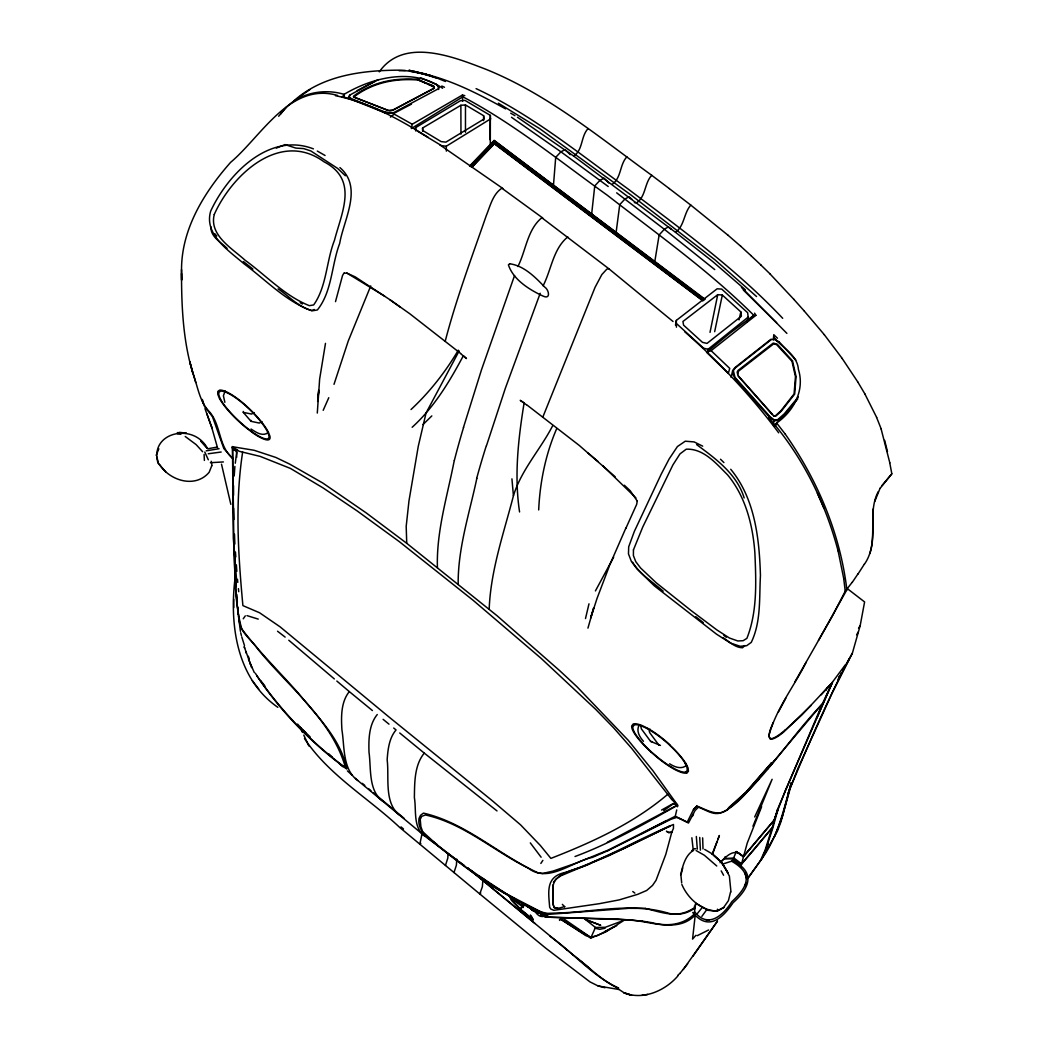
<?xml version="1.0" encoding="UTF-8"?>
<svg xmlns="http://www.w3.org/2000/svg" width="1048" height="1048" viewBox="0 0 1048 1048"><rect width="100%" height="100%" fill="white"/><g stroke="black" fill="none" stroke-linecap="round" stroke-linejoin="round"><path stroke-width="1.5" d="M337.508 95.433C290.034 81.77 261.384 136.45 230.573 162.388C204.399 192.059 181.54 228.687 181.527 269.546C181.409 304.405 182.732 339.827 192.911 373.429C197.797 386.371 199.408 401.62 209.469 411.785C221.285 425.318 218.298 446.644 232.761 458.251M232.577 446.736L239.154 451.282L260.192 456.404L290.427 468.417L323.02 487.87L357.211 510.966L399.236 541.58L473.028 600.216L541.135 658.367L595.578 709.247L613.499 727.692L631.682 748.377L671.807 799.598L677.48 804.943L652.97 770.817L628.237 740.307L577.094 686.859L559.75 670.72L497.197 615.844L406.742 543.309L366.184 512.878L322.666 482.958L289.628 464.081L275.847 457.452L254.153 450.286L232.577 446.736L233.809 537.978M233.783 535.462C235.315 566.431 233.39 598.866 241.734 628.879C258.961 651.83 279.528 671.886 298.483 693.344C317.086 716.452 340.836 738.788 346.77 769.022C311.282 743.124 279.279 710.282 255.267 673.157M483.56 120.585L483.626 115.712L465.469 104.957L460.871 105.285L422.554 128.026L422.645 131.249M530.733 908.603L532.921 910.83L534.677 909.664M422.056 833.579L419.829 844.177L420.838 843.391M236.678 457.347L236.756 452.461L233.232 447.758M489.927 139.607L490.359 115.398L464.932 100.372L460.334 100.791L415.545 127.686L415.663 130.948M490.294 144.807L490.359 115.398M325.483 343.364L319.64 379.075L317.295 413.056M165.676 471.81L158.012 463.033C148.947 432.117 193.566 422.148 207.321 448.282L200.849 441.103L207.321 448.282M494.08 141.69L494.106 140.458L705.134 299.361M472.006 167.156L494.394 143.786L494.302 142.096L704.151 300.134M773.319 339.893L773.791 334.692L777.433 338.229M737.582 374.359L738.552 371.136L773.503 343.993L775.166 344.15L776.791 344.818L791.961 361.259L795.458 376.625L794.083 393.93L780.734 410.986L775.219 415.938L773.843 415.964L738.447 376.009M462.64 101.184L462.443 95.027L412.218 124.24L411.366 128.524L462.81 96.809C514.476 124.005 559.907 161.353 607.237 195.19C657.096 233.914 708.92 270.685 753.8 315.304L755.883 315.317L754.586 313.156M277.838 707.321C235.957 678.213 229.211 623.259 235.276 576.426M448.033 853.53L447.81 858.102L445.452 865.465M456.771 859.177L456.391 865.216L453.981 872.552M595.461 927.467L605.272 927.284L624.267 920.196L605.744 931.947L590.718 938.117L595.461 927.467L584.627 918.86M538.685 509.944C539.93 482.119 545.628 454.164 556.737 428.553M553.409 185.981L555.702 157.37L560.916 151.803L565.121 149.628L570.256 154.698M234.189 476.002L234.883 466.426M732.552 860.421C755.123 872.146 750.722 886.922 733.076 902.747C722.203 918.703 708.212 931.331 692.728 912.494M317.872 400.415L318.723 390.131L317.636 401.463M677.205 806.685L677.322 805.375C644.088 824.095 610.853 843.142 575.011 856.517M873.233 508.856C871.491 527.471 875.984 547.776 864.404 564.243M591.622 214.368L594.753 185.915L599.954 180.348L604.08 178.147L608.875 183.033M677.637 806.554L677.794 805.178M616.067 232.787L619.735 204.648L624.922 199.054L629.01 196.788L631.983 199.33M235.289 463.216L236.94 450.378M242.651 452.029C234.831 502.883 238.184 554.628 242.9 605.613L259.577 612.766L280.104 626.848L388.677 716.74L491.839 800.358L520.555 824.828L540.283 845.409L550.881 858.391C592.343 842.199 633.699 823.348 667.825 794.227M694.811 911.983C708.147 928.934 723.172 915.323 731.805 901.725C748.377 886.385 753.525 873.652 731.583 861.194L722.413 864.168M654.581 262.904L659.14 234.948L664.327 229.263L668.336 226.879L671.1 229.211M671.781 832.217L665.808 854.343L656.048 880.294L652.537 885.416L646.682 890.473L637.695 894.337L619.132 899.905L599.181 903.704L553.881 910.306L550.868 909.114L549.676 907.306C548.392 891.403 545.458 876.115 566.195 872.237C603.452 859.897 637.629 839.422 673.484 824.475L673.445 828.418L671.781 832.217L668.611 832.544L666.436 831.234L668.624 832.544L671.781 832.217M696.671 903.717L708.094 910.319L717.16 911.157L717.474 909.206M762.04 858.561L747.748 878.42L761.988 858.509L777.302 831.391L780.878 822.025L790.52 787.271L798.091 768.066L832.178 693.016L852.365 653.218L860.185 625.604L864.6 601.945L846.483 587.98M637.263 500.944L636.66 504.402L625.761 528.546M651.62 922.646C666.371 926.589 682.589 925.436 694.038 914.288L695.204 907.634L694.339 906.232M675.501 325.155L676.327 320.413L717.133 288.803L721.718 289.078L747.656 312.723L748.18 317.099L747.067 321.88M676.419 327.186L676.327 320.413M564.702 906.848L562.37 904.372M730.954 891.914L729.382 876.102L723.29 864.783M438.654 89.473L439.164 86.932L436.518 84.521L420.418 77.657M710.02 332.373L717.736 294.671L722.321 295.025L740.844 311.911L741.395 316.208L707.02 343.403L702.488 342.355L683.584 325.155L682.929 321.487L717.736 294.671M695.833 903.455L695.086 907.24C687.698 912.454 678.305 915.572 669.24 913.45C634.499 902.603 598.028 911.223 562.553 912.821M707.374 352.495L708.042 349.298L748.18 317.099M714.67 331.666L722.321 295.025M695.322 905.014L695.741 903.075M459.155 350.923L426.051 413.004L418.27 446.304L408.969 500.931L406.192 526.345L406.742 543.309M739.037 319.876L740.844 311.911M547.161 914.472C505.712 898.018 469.399 871.438 435.038 843.47C426.955 837.365 417.183 829.846 419.043 818.357L420.549 815.292L423.444 813.104C466.006 822.903 498.9 854.945 538.069 872.827L542.589 873.495L553.056 871.085L576.662 862.936L607.814 850.255L675.292 816.235L676.733 809.921M731.098 377.424L732.67 370.573L734.858 367.691L770.896 339.303L775.14 339.67L779.345 342.369M587.941 628.119L593.692 607.958L590.849 616.971M454.256 460.544C447.404 495.927 436.23 531.506 437.422 567.872M585.491 618.556L588.989 603.818M869.761 553.698C876.744 533.589 868.058 511.044 878.224 491.656M740.661 867.194L747.224 843.116L761.634 806.672M730.548 892.031L728.399 900.69L723.696 907.398L717.015 910.974C701.4 910.882 687.711 898.293 681.842 884.46M680.624 874.923C682.733 866.041 685.169 855.207 693.684 850.242M682.72 867.94L680.912 875.106L681.685 882.901M476.84 478.346C469.452 513.337 457.779 548.418 458.173 584.483M791.332 782.646L782.398 816.353L777.171 830.042M839.225 676.392L838.911 677.611L841.531 672.724M335.504 301.641L342.552 275.454L344.15 272.873M791.214 782.843C783.839 808.938 778.166 836.108 761.975 858.522L768.171 843.915M773.254 826.414L777.708 810.3L784.952 791.594M773.07 424.597L774.145 420.72L769.743 417.405L735.303 378.734L733.01 374.555L732.67 370.573M639.319 724.784C635.861 730.653 639.463 736.875 643.459 741.316M773.332 826.44L764.634 853.164M552.741 425.58C540.532 449.396 521.249 469.91 513.428 495.796C503.787 533.091 490.595 570.531 489.18 609.307M590.679 618.11L597.019 598.474L609.15 566.549M874.7 501.573L880.097 488.224M463.465 427.44L481.53 369.669L514.542 275.585M334.011 384.328L348.237 341.059L370.743 285.921M486.534 445.531L505.372 388.205L540.205 293.27M777.236 810.117L772.18 827.658L741.565 863.84L733.901 857.998L724.273 858.6L720.945 861.731M225.137 390.93L223.407 395.777L224.862 402.301M777.236 810.117L822.235 704.125C789.786 737.569 765.145 779.411 728.425 808.689L746.058 792.262L767.909 767.175L767.018 769.442M736.285 851.552L743.202 856.792L744.84 855.155L774.092 820.322L777.708 810.3L774.302 819.877L744.277 855.469L742.6 855.718L736.299 851.565L733.207 858.993L724.273 858.613L725.229 856.635M517.895 266.519C525.952 250.708 527.314 229.525 541.829 217.748L608.705 268.642L673.026 321.5M712.457 854.395L719.386 835.492L718.103 838.754M716.976 841.727L712.221 854.081M418.519 79.425C394.965 77.591 373.114 81.692 353.805 95.958L353.399 96.809L354.46 96.495C373.219 82.504 395.279 78.194 418.283 80.028L433.702 85.884L434.37 88.15L391.978 110.512L387.485 110.21L354.25 97.176M543.1 285.776C551.314 269.991 553.095 249.057 567.492 237.176L568.383 237.398M788.07 793.192C807.078 747.853 826.23 702.239 849.247 658.812M774.485 836.618L776.555 831.391M775.546 759.499L767.293 769.206L771.407 762.879L745.953 792.144L728.596 807.733L727.666 809.606C717.513 817.217 706.601 809.711 696.855 806.03L693.462 809.58L687.265 822.091L675.292 816.235M211.722 465.849L209.168 472.268C195.308 488.774 169.54 480.718 159.322 464.225M773.149 722.583L769.939 730.548L768.891 735.853L769.926 738.526A159.453 17.24 -53 0 0 784.074 731.727M775.625 425.501L776.647 423.012C793.768 411.052 804.982 390.328 798.393 369.354C797.332 354.604 781.913 347.74 773.725 337.115M156.152 455.356L158.838 448.832M752.936 826.23L772.114 779.293L754.678 816.968M609.202 566.156L625.813 528.179M784.873 791.554L832.505 682.209L822.523 703.522L770.45 765.263M680.165 818.829L688.457 823.034L694.981 810.628L698.374 807.222C705.894 809.632 713.518 816.078 721.875 812.475C737.294 805.362 747.722 791.017 758.962 778.9M816.968 717.788L832.413 682.169L845.409 664.746M323.19 410.318L328.784 397.703M560.3 919.175L559.75 920.38L559.383 919.777M825.929 690.396L827.291 687.488M692.361 816.418L693.501 814.034M744.617 886.005L746.294 882.573M806.135 662.284C793.86 686.715 775.965 709.155 768.826 735.801L769.861 738.473M613.656 557.195L595.421 590.928M760.468 860.513L765.053 850.321L771.996 828.116L753.329 850.439M350.124 95.001L349.141 96.927L351.29 98.604L384.773 111.953L393.314 112.83L438.025 88.949L438.509 86.617L436.125 84.377M243.241 618.779L245.298 615.883M852.181 582.308L845.238 591.216L831.968 616.814L794.987 681.711M520.018 901.909L546.624 917.144L547.266 915.965L546.624 917.144L527.589 906.782L490.176 883.909M778.468 711.867L785.804 698.282M846.81 589.88L818.501 640.367M843.352 669.358L852.338 653.231M856.622 634.8L858.155 632.088M625.538 919.712L546.624 917.144L546.977 916.542M542.864 860.369L540.847 863.447M458.317 350.189C445.426 372.001 429.575 392.227 411.026 409.519M342.382 97.123L344.071 94.359C372.918 77.185 413.056 67.557 442.584 88.255M858.548 628.276L860.172 625.63M378.315 79.596L349.534 95.224L348.526 97.359L350.897 99.193L384.38 112.555L384.773 111.953M857.985 574.042L864.338 564.191M880.163 488.276L891.769 473.814M852.26 582.361L857.906 573.99M641.795 725.517L640.97 727.155L641.442 728.963L650.598 741.381L660.45 745.416M650.061 729.185L649.223 730.836L649.708 732.644L658.851 745.089M693.029 956.104L717.408 921.14M280.812 113.826C294.409 94.123 321.867 87.508 344.071 94.359L344.504 97.294M379.271 71.854C403.899 36.89 453.286 56.789 485.224 69.024C546.833 93.691 598.513 136.698 651.738 175.317C644.376 183.073 645.974 196.343 636.726 202.749L634.368 202.618M717.461 921.192L683.296 969.479M774.289 426.313L776.647 423.012L785.266 434.121M278.65 116.249L286.536 107.04M735.303 378.734L733.338 370.52L735.421 367.848L771.315 339.565M701.846 916.384L706.313 910.293M687.671 963.78L680.1 973.186M881.957 485.565L891.848 473.866L889.752 462.797M553.409 882.337L555.885 879.193L560.955 875.748L608.574 855.836L668.965 826.545L623.075 848.919L594.006 861.626M702.592 907.057L696.999 913.974M336.827 681.043L349.311 691.601C340.796 702.095 341.124 717.225 341.936 729.998C344.674 746.621 342.408 769.546 357.748 780.485L425.069 836.304L444.352 850.74M377.254 714.526C368.817 724.862 368.569 739.652 369.014 752.346C371.267 768.302 368.11 790.69 382.861 801.301M497.001 810.929L424.27 753.106C414.288 765.289 414.641 782.725 414.379 797.567C416.528 810.065 412.755 828.248 425.069 836.304M798.34 396.982L784.166 413.96L777.682 419.685L774.21 419.829L770.136 416.776L735.735 378.145M797.764 398.908L784.559 414.72L777.944 420.576L774.145 420.72M731.583 861.194L732.578 860.067M753.329 850.439L741.408 864.312L733.207 858.993M747.145 852.247L749.503 849.47M695.951 935.261L692.558 939.113L695.217 915.074L693.776 913.345M677.964 975.858C665.847 989.967 645.607 999.386 627.097 993.949L631.603 995.168M784.611 730.941L801.772 715.077L830.828 684.043M821.108 694.837L830.894 684.095M728.164 235.342L690.815 205.133C683.715 213.019 684.54 225.818 675.541 232.342L573.688 156.087L517.45 117.245M720.081 862.7C725.02 857.762 731.871 849.666 739.587 853.465M626.901 156.833C619.512 164.562 621.503 178.016 612.137 184.343M691.798 850.701L694.352 848.657L695.741 848.801M588.085 128.616C580.684 136.292 583.186 149.903 573.688 156.087M469.556 166.082L494.106 140.458L704.033 299.073M470.749 165.571L494.211 141.074M476.237 160.318L482.931 153.335M470.814 166.632L494.302 142.096M472.006 166.92L494.394 143.537L702.907 300.593M693.462 809.58L696.868 806.03M685.72 772.035L687.278 770.411L686.977 767.293L684.855 762.8M686.794 773.005L688.431 771.328L688.117 768.066L685.916 763.403M811.296 705.225L784.546 730.888M527.681 906.075L532.489 909.402M523.751 906.048L519.939 909.075L533.301 920.157M422.973 424.571L431.828 415.912M751.102 317.924L753.8 315.304L730.115 333.015L706.614 352.338L728.308 373.402L729.736 368.411L711.12 350.674L706.614 352.338M412.152 427.27C434.108 407.384 449.54 381.603 463.347 355.731L466.478 358.56L460.635 353.635M744.879 645.542L742.547 647.756C735.028 647.69 729.303 641.586 723.264 637.813M254.232 412.598L251.546 414.052L243.306 412.375L243.28 411.432M261.974 421.61L259.288 423.065L251.022 421.322L243.306 412.375M510.874 898.084L520.122 908.891L523.581 905.669M677.964 975.085L680.165 973.238M480.757 893.119L479.774 893.957L399.995 827.697C368.464 797.986 328.64 775.127 304.496 738.539M727.679 809.606L728.386 809.004M791.961 361.259L792.485 360.839L777.21 344.202L773.267 343.063L738.12 370.363L737.137 372.053L738.159 376.036L772.297 414.602M711.12 350.674L755.883 315.317M390.419 117.101L394.271 114.167L412.218 124.24M663.698 810.628L674.702 802.847M293.951 100.778C322.889 75.129 362.49 70.268 399.655 70.164C437.54 72.626 472.858 90.783 505.634 108.9M300.331 96.193L309.723 89.722M417.183 130.961L441.549 145.659L446.291 146.235L490.752 118.791M708.566 929.995L697.208 935.707M743.438 855.928L744.263 855.469M677.375 805.074L607.381 842.265M661.563 810.078L672.895 803.724L676.641 804.785M411.445 104.145L393.537 113.538L384.38 112.555M613.538 926.982L597.714 935.484L590.469 937.24L560.876 919.004M717.16 911.157L723.998 907.503M357.158 90.587L375.171 81.128M640.616 834.234L666.24 820.807M604.906 931.593L616.722 925.646M686.636 765.302C681.383 769.743 674.624 767.018 669.593 763.795M608.089 850.609L671.061 819.235L676.746 817.401L680.178 818.829M592.369 857.382L608.089 850.609M268.301 432.523C262.498 436.99 256.039 432.208 251.048 429.038M276.318 148.122L285.095 144.585L295.798 148.082L303.645 148.593L310.798 150.938L337.587 168.387L345.355 175.75M592.369 857.382C572.339 861.404 548.13 883.739 528.218 868.098C493.752 850.976 463.661 823.387 425.436 814.964L421.702 816.366L420.235 819.379L420.89 826.689L422.619 831.654L436.741 844.57L466.845 867.81L506.459 893.931L541.502 912.153L547.528 913.358L562.566 912.821M592.539 862.203C580.343 870.299 553.265 870.076 552.741 888.743C553.475 895.044 551.798 901.909 554.235 907.843L558.492 908.629M314.282 309.488L311.662 310.457C298.588 307.208 289.025 296.204 278.113 288.868M542.681 916.568C539.104 916.843 535.462 913.371 534.939 909.795M564.754 906.546L558.545 908.275L554.313 907.463L553.279 905.184L552.741 885.101M605.089 928.253L599.666 929.327L595.408 928.292M207.714 448.78L217.381 447.064M206.194 450.837L219.097 448.741M641.821 995.377L647.756 994.421M668.414 826.505L670.091 826.4M208.238 453.771L221.18 452.016M234.136 450.273L237.372 449.841M389.725 110.695L393.576 109.804L433.754 88.412L433.322 86.499L418.283 80.028M542.772 417.222L595.054 287.349L601.827 274.602L606.779 269.192L608.705 268.642M547.161 914.459L628.748 908.315L645.371 908.406M210.373 462.692L223.407 461.945M247.001 615.621L258.24 619.106M546.624 917.144L618.058 919.07L642.634 921.192M399.144 70.753L405.34 70.557M344.438 273.148L346.993 273.187L355.128 276.829L390.092 299.82L409.834 313.784L460.596 353.425M445.177 341.386C456.024 299.453 471.862 257.088 486.285 215.613C490.215 206.063 492.691 194.325 501.861 188.208L542.733 217.984M625.525 919.699C648.24 919.974 676.851 934.24 695.217 915.074L694.051 914.301M177.322 432.627L186.347 433.151L179.444 432.339M409.768 71.159L430.505 75.43M618.87 989.482L598.107 985.958L589.985 981.884L545.995 948.375L479.774 893.957L482.355 886.752L482.84 880.661M177.4 433.689L180.924 434.252M642.634 921.192L651.62 922.646M650.598 741.381L652.197 741.709M335.412 95.669C368.948 102.508 399.576 119.354 428.291 137.458M354.067 97.228L387.917 110.289M705.907 919.62L709.011 920.262M428.056 75.011L408.93 70.281L424.165 73.674L436.584 77.971M631.04 995.024L623.94 992.705L618.595 989.181M414.327 71.408L436.466 77.932M540.165 915.572L544.449 916.568M645.358 908.406C661.576 912.35 680.453 919.685 695.204 907.647L694.955 906.821M708.042 349.298L703.522 348.172L676.982 324.002M598.107 985.958L605.01 987.727M462.443 95.027L464.814 95.656M341.7 96.612L348.683 98.578M696.121 850.557L704.374 855.26L716.753 865.989M618.621 988.002C592.579 976.291 573.322 952.737 550.135 936.322M520.122 908.891L532.816 919.227L531.31 916.319M313.418 148.868C268.956 131.694 227.848 174.112 210.674 211.146C203.784 234.673 228.818 250.603 243.961 263.755C266.009 280.012 285.776 301.457 312.016 310.837L317.361 309.972C332.164 291.632 331.469 265.026 339.683 243.437C343.836 219.189 363.184 187.579 339.906 167.575M587.286 920.249L600.727 925.319L585.256 919.371M438.012 78.469L445.479 81.482M617.861 988.146C600.923 980.194 587.941 965.876 573.033 954.833M527.589 906.782L549.689 917.026M441.798 86.028L444.483 87.272M346.731 272.965L384.655 296.165M419.108 79.936L424.964 82.7M427.885 84.089L433.741 86.853M702.697 446.16L694.143 441.929L685.287 441.195L677.427 446.54L669.148 458.959L661.196 474.194L634.328 531.454L628.695 546.794L628.473 553.907L631.355 561.387L637.04 568.959L654.306 585.832L716.544 634.184L730.443 643.066L740.216 646.289L746.687 645.686L751.246 642.398C761.202 621.883 759.184 597.819 760.442 575.535C759.341 538.698 755.005 498.678 730.718 469.268M476.093 88.635C531.585 114.56 579.321 153.597 628.577 189.361C682.025 229.722 736.534 269.428 782.699 318.304M498.363 103.189L539.563 128.55L630.791 194.849L714.802 259.681L756.564 296.545M317.308 151.069L325.063 155.471M517.214 900.298L494.8 887.46L481.752 877.752M300.147 302.675L302.427 303.999M696.632 444.601C715.745 458.775 736.967 474.063 744.159 497.97M510.704 113.184L514.935 115.673M704.701 849.443L712.273 853.924L719.282 860.329M560.497 919.044L590.718 938.117M185.221 436.479L196.133 444.614L202.618 451.714M509.276 895.961L511.424 900.298L519.598 908.773M586.238 935.838L560.51 919.135M775.035 339.408L779.607 342.395L795.825 360.027M439.754 144.794L502.817 188.47M511.49 117.284L560.916 151.803L608.207 186.505M562.304 917.812L590.469 937.24M634.852 893.093L632.782 891.52M470.762 870.22L474.639 872.958M478.53 875.696L486.298 881.172M389.882 299.728L400.1 307.012M723.841 635.442L726.356 637.236M526.502 404.816L520.24 400.336L524.105 402.93C518.275 438.863 514.096 475.7 519.572 511.961M450.745 855.574L456.994 860.146M459.496 861.98L464.5 865.635M531.153 908.944L537.598 913.686M399.746 815.305C383.725 802.938 389.371 777.367 387.157 759.8C387.865 749.608 389.122 738.041 396.052 729.958L393.707 728.033M253.275 432.654L246.961 427.964A33.864 7.808 43 0 1 220.525 399.301M432.182 840.824L437.396 844.714M616.656 192.832L664.327 229.263L714.762 269.585M497.983 144.637L504.494 149.537M518.799 160.318L521.406 162.283M539.628 175.999L542.235 177.964M578.679 205.395L585.177 210.307M599.495 221.076L602.102 223.041M620.324 236.769L622.918 238.721M659.362 266.166L665.873 271.065M680.191 281.846L682.798 283.812M698.413 295.562L703.614 299.492M494.394 143.786L702.854 300.815M651.659 175.265L669.318 188.601M446.92 852.705L449.5 854.657M669.24 188.548L690.894 205.185M527.039 405.052L579.23 445.413L615.189 476.801M703.26 622.577L695.754 616.722M277.537 631.224L285.135 637.105M675.541 232.342L712.653 261.489L745.39 289.838M252.896 269.061L243.359 261.528M663.188 591.177C652.707 581.981 639.974 574.409 632.599 562.252M525.847 904.594L532.161 909.716M404.279 818.488L373.363 792.733M580.12 960.623L590.456 969.046M349.311 691.601L372.394 710.544M383.123 719.347L388.991 724.168M399.733 732.984L424.27 753.106M533.576 910.24L536.065 912.271M566.942 949.829L573.046 954.833M566.955 949.842L467.866 868.255M510.442 896.918L523.279 907.529M539.484 912.114L545.183 916.817L539.065 912.114M467.866 867.875L534.991 923.498M401.017 826.911L403.493 828.981M515.904 900.887L522.873 906.703M334.351 678.947L288.789 640.236M588.151 453.155L598.054 461.526M362.32 783.367L364.783 785.45M368.464 788.568L370.913 790.65M227.049 248.35C220.958 242.206 210.425 236.782 210.962 226.892M650.821 751.914L657.987 758.058A36.628 8.803 40.6 0 0 686.768 772.979M728.085 235.289L740.726 246.254M310.116 736.849L300.16 727.286M684.724 331.744C719.36 362.11 751.154 395.869 778.677 432.811M339.198 763.494L342.709 766.678M347.399 770.909L352.089 775.14M740.661 246.188L750.905 255.568M712.273 853.924L721.666 862.57L728.334 873.403L721.666 862.57L713.701 855.194M302.924 730.05L305.649 732.591M328.692 753.774L332.19 757.049M750.827 255.516L760.874 264.961M624.346 485.237L630.241 490.765L637.158 500.918M602.692 465.639L635.953 497.944M743.307 290.008L776.686 322.823M741.473 287.388L786.891 333.382M355.534 778.337L357.748 780.485M760.796 264.908L769.939 273.803M720.513 459.234L723.919 462.574M301.785 728.923L297.54 724.089M769.861 273.751L793.939 299.453M793.86 299.387L803.973 310.693M214.67 233.625L216.766 236.036M803.908 310.627L824.409 334.797M233.101 459.103L223.827 448.518L212.495 416.724L204.53 406.414L202.316 399.432M768.76 417.772C802.165 455.736 825.235 502.175 838.099 550.947M260.769 680.728L264.83 685.837M258.751 689.021L252.306 680.715M530.301 842.893L541.122 857.225M824.331 334.731L842.278 358.547M204.779 452.094L208.316 459.784M773.843 415.964L775.651 416.213L781.297 411.157L794.685 394.061L796.074 376.533L792.485 360.839M842.199 358.495L857.998 382.271M785.253 434.121C817.663 480.285 840.221 533.72 846.889 589.932M254.284 672.502L248.52 659.428M857.932 382.219L864.967 394.061M481.897 878.656L482.84 880.281M530.406 914.97L532.816 919.227M721.194 870.888L723.592 875.25M864.901 394.009L876.665 417.431M300.579 728.321L302.505 732.395M256.878 675.895C281.113 710.898 311.439 742.678 345.565 767.791C331.836 719.518 288.593 687.095 258.031 649.302C252.267 640.629 242.232 634.066 239.678 623.56C235.093 594.229 234.254 564.4 233.861 534.755M303.789 735.106L308.833 745.966M745.049 873.246L746.792 879.167M531.441 909.192L531.781 909.965M817.375 493.163L823.938 508.162M220.538 399.314L218.822 395.201L218.796 392.437L220.512 391.153A33.864 8.03 42.9 0 1 228.608 393.511A33.864 8.554 43.8 0 1 247.511 407.423M219.582 398.646L217.788 394.362L217.761 391.48L219.556 390.144A35.278 8.358 43 0 1 227.966 392.594M251.441 666.856L251.756 667.615L244.171 646.629L244.656 648.109M250.446 664.471L249.712 662.546M248.245 656.231L249.11 658.38M876.587 417.379L881.198 428.973M268.262 431.907L269.912 436.112A35.278 7.978 43.8 0 1 264.476 439.322A35.278 7.808 42.9 0 1 253.695 433.466L247.092 428.501A35.278 8.148 43.1 0 1 219.556 398.633M204.976 408.628L212.22 428.711L206.915 413.908M211.631 427.021L217.643 448.216M244.512 645.66L241.761 636.883M245.887 651.843L246.359 653.31M202.225 400.336L203.312 403.821M881.119 428.92L889.817 462.849M192.911 373.429L189.74 361.573L195.701 382.454M240.686 632.756L241.407 635.507M884.656 440.343L887.46 451.636M156.925 457.111L158.379 463.137M221.508 464.199L230.835 504.35M838.099 550.934L843.732 578.562M211.997 465.613L211.224 461.277M240.411 631.315L238.499 616.211M843.719 578.548L845.238 591.216M483.626 115.712L484.019 119.027L445.911 142.122L441.182 141.637L422.855 130.568L422.554 128.026M415.545 127.686L415.833 130.135M691.863 837.771L693.278 850.504M232.643 448.662L232.486 447.195L233.311 538.135L236.521 579.439M237.451 579.295L237.765 582.4M238.407 588.596L238.734 591.701M232.315 446.514L232.473 448.059M511.935 478.857L513.428 495.796M237.726 606.989L238.368 614.849M696.33 836.487L697.313 849.142M235.433 552.06L235.787 556.868M236.363 564.898L236.822 571.317M236.809 594.465L237.333 602.273M204.098 454.491L204.386 460.426M699.723 837.457L700.405 850.177M235.905 578.784L236.285 586.657M233.887 519.533L233.612 508.162M234.477 534.231L234.857 544.03M250.983 420.392L251.022 421.322M702.645 837.863L703.011 848.945M235.184 558.584L235.263 561.649M446.291 146.235L446.356 151.135M181.54 273.528L181.618 280.157L181.527 269.546M233.704 599.312L233.756 607.565M233.508 485.591L233.56 495.259M460.871 105.285L460.963 134.183M465.469 104.957L465.469 132.258M838.217 678.855A13.113 0.943 -73.7 0 1 837.955 679.445M454.36 460.413A1059.083 210.465 -55.6 0 1 463.596 427.309M476.617 478.622A1061.414 202.015 -55.4 0 1 486.272 445.832M669.489 744.905A36.628 8.803 40.6 0 1 685.851 763.468M647.703 728.347A36.628 9.694 40.7 0 1 669.751 744.683M650.874 751.901A36.614 8.397 40.7 0 1 634.708 733.875A36.628 8.856 40 0 1 631.721 725.91L633.149 724.05A36.614 9.039 40 0 1 647.769 728.439M268.196 431.868A35.278 8.161 43.9 0 0 247.642 407.135A35.278 8.882 43.8 0 0 227.94 392.555M785.083 730.102A159.466 17.148 -52.8 0 1 769.887 738.434M685.693 771.996A35.16 8.436 40.6 0 1 658.079 757.639L651.201 751.77A35.147 8.03 40.7 0 1 635.73 734.452A35.16 8.489 40 0 1 632.861 726.801L634.223 725.02A35.147 8.672 40 0 1 648.267 729.251A35.16 9.327 40.7 0 1 669.345 744.84A35.147 8.672 41 0 1 684.894 762.813M247.498 407.449A33.864 7.834 43.9 0 1 267.214 431.186L268.864 435.261A33.864 7.637 43.8 0 1 263.664 438.352A33.864 7.48 42.9 0 1 253.315 432.732M633.451 549.873L633.398 555.545L635.769 561.663L640.551 567.951L656.153 582.727L691.418 610.814L716.845 629.9L729.408 638.009L737.858 640.97L743.15 640.695L746.896 638.35C757.534 611.587 756.08 581.26 754.874 552.833C752.818 525.1 745.639 496.595 727.548 474.823C716.282 463.635 703.64 448.4 686.244 449.186L679.969 453.915L672.881 464.971L642.751 527.026L633.451 549.873M214.277 214.434C208.932 235.184 232.067 248.35 244.996 260.153C266.113 275.506 284.807 295.916 309.37 305.675L313.666 304.929C326.753 286.562 326.282 261.162 334.469 240.28C341.949 211.617 358.508 179.784 323.937 161.746C279.868 129.756 231.791 175.068 214.277 214.434M509.682 263.782L508.411 264.869C513.337 279.855 529.437 289.746 543.244 296.178C551.012 299.78 548.916 289.733 544.777 287.139C535.266 277.17 523.921 265.629 509.682 263.782M627.844 994.277L623.94 992.705L627.844 994.277M523.24 907.227L521.655 904.45L523.24 907.227"/></g></svg>
